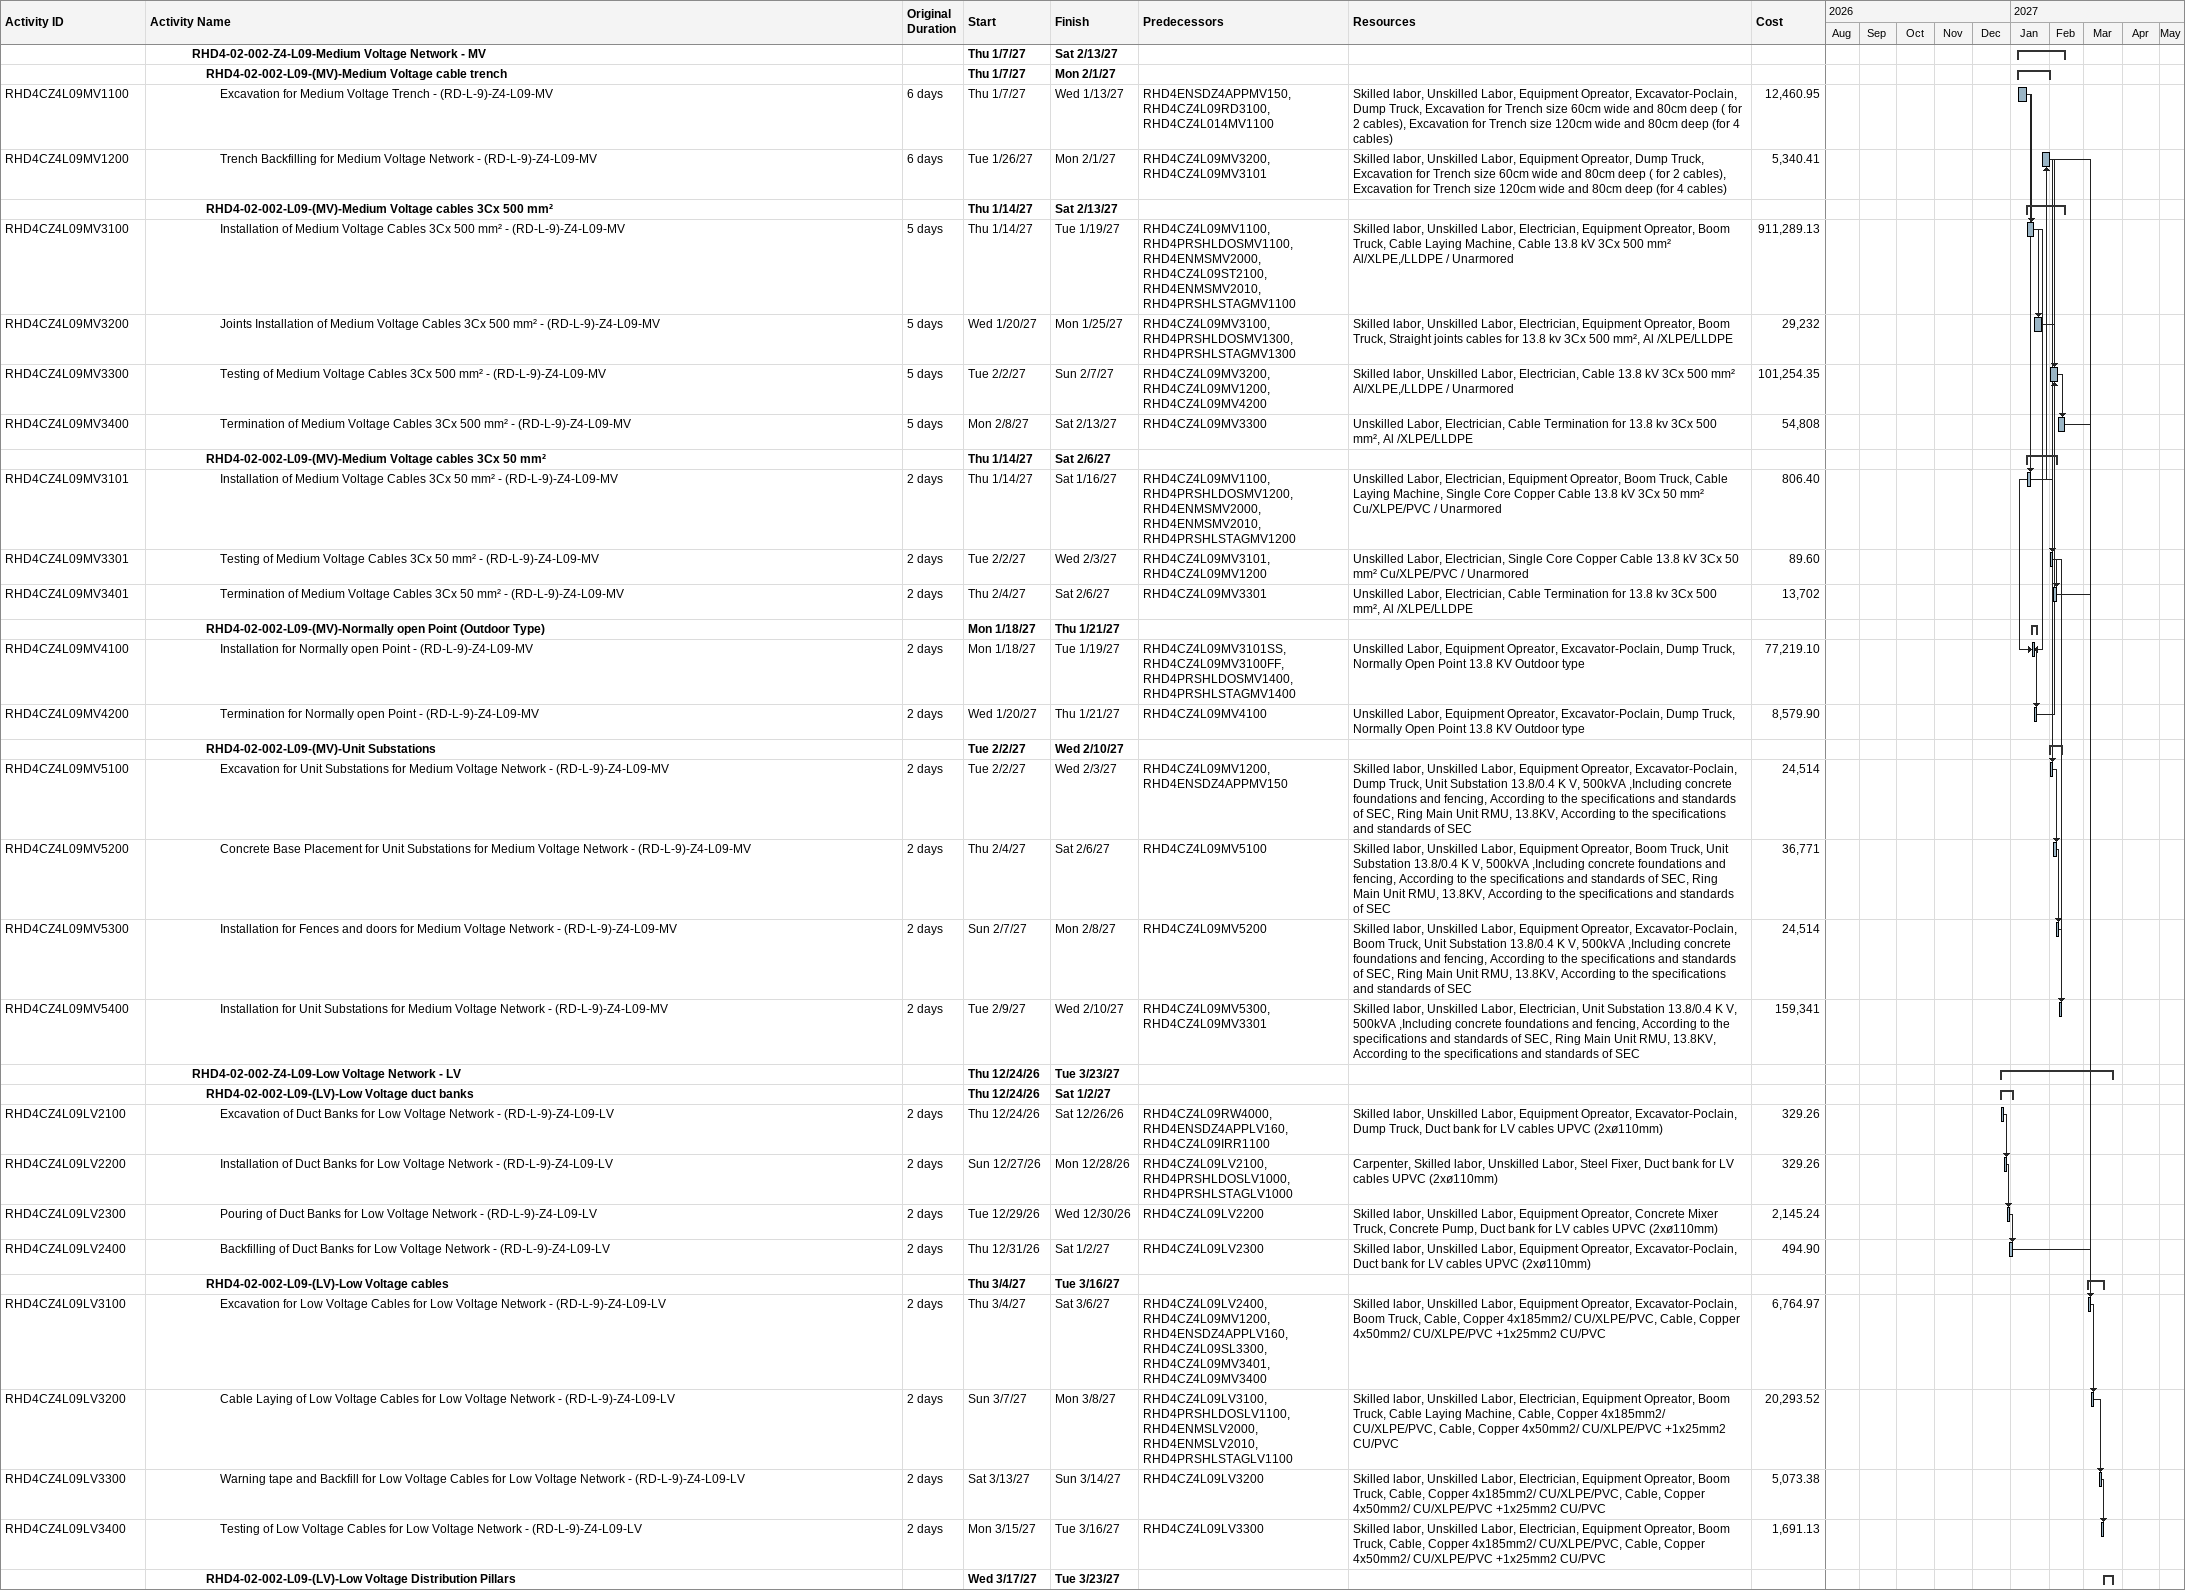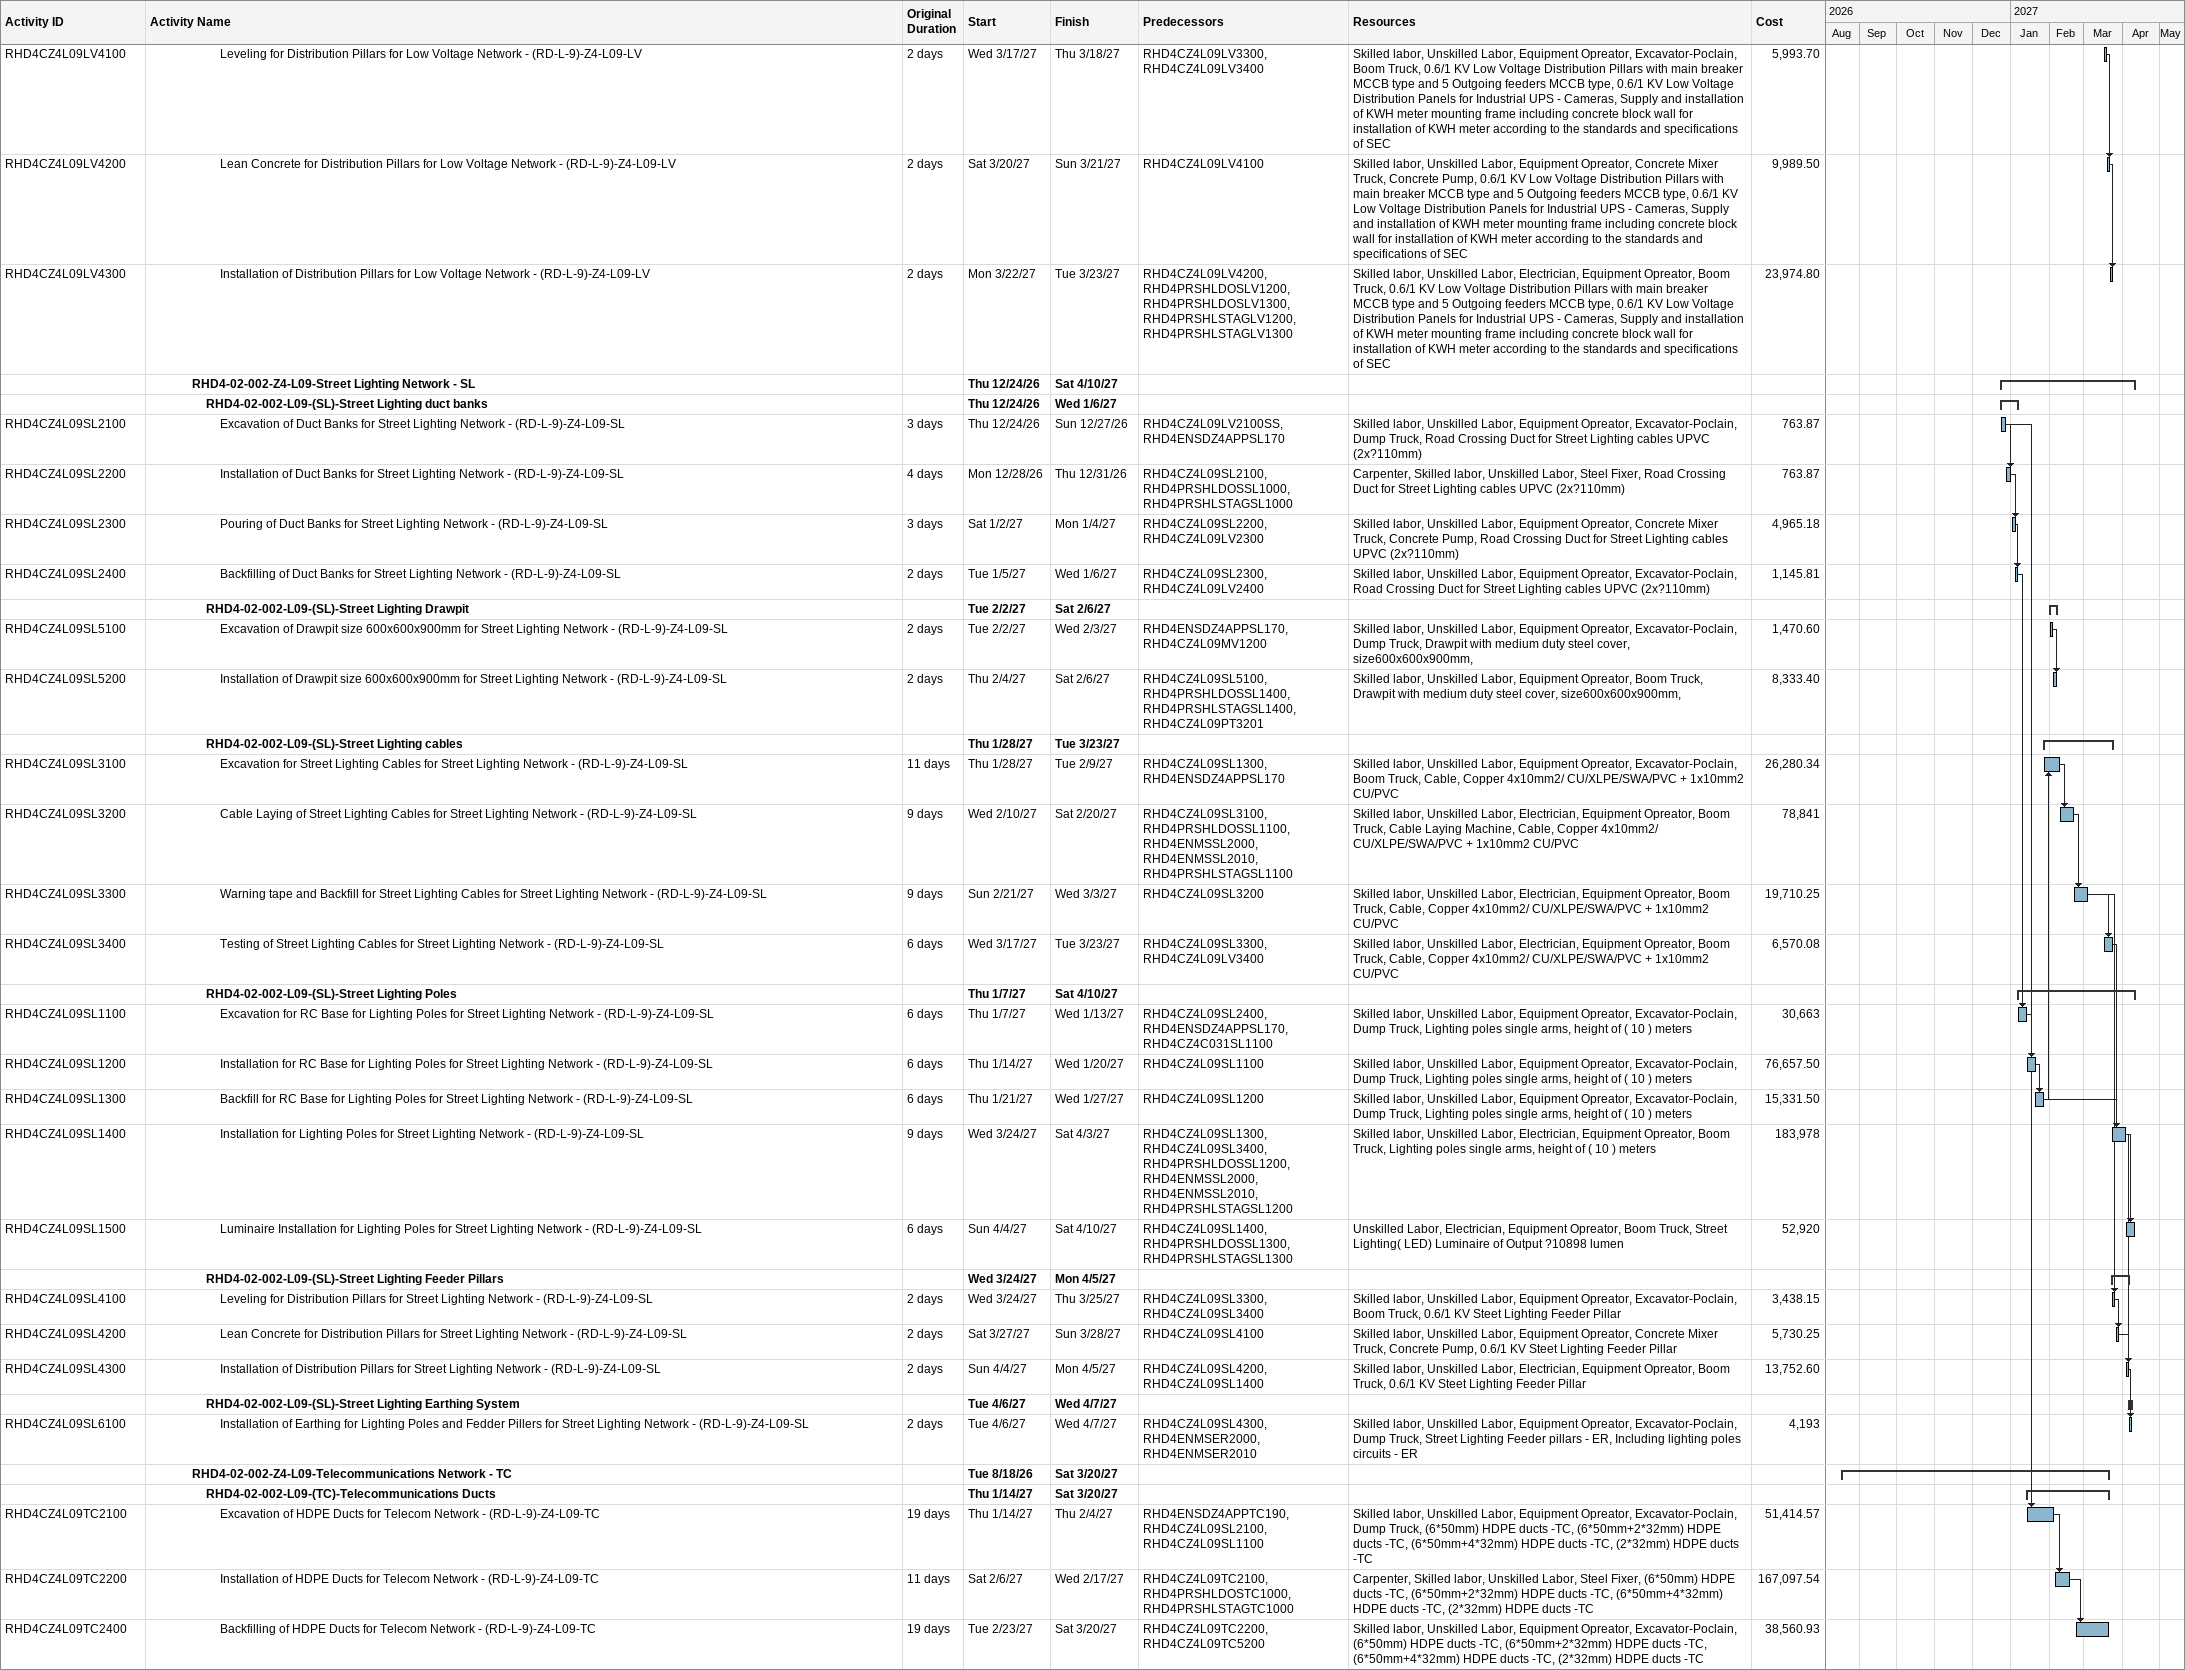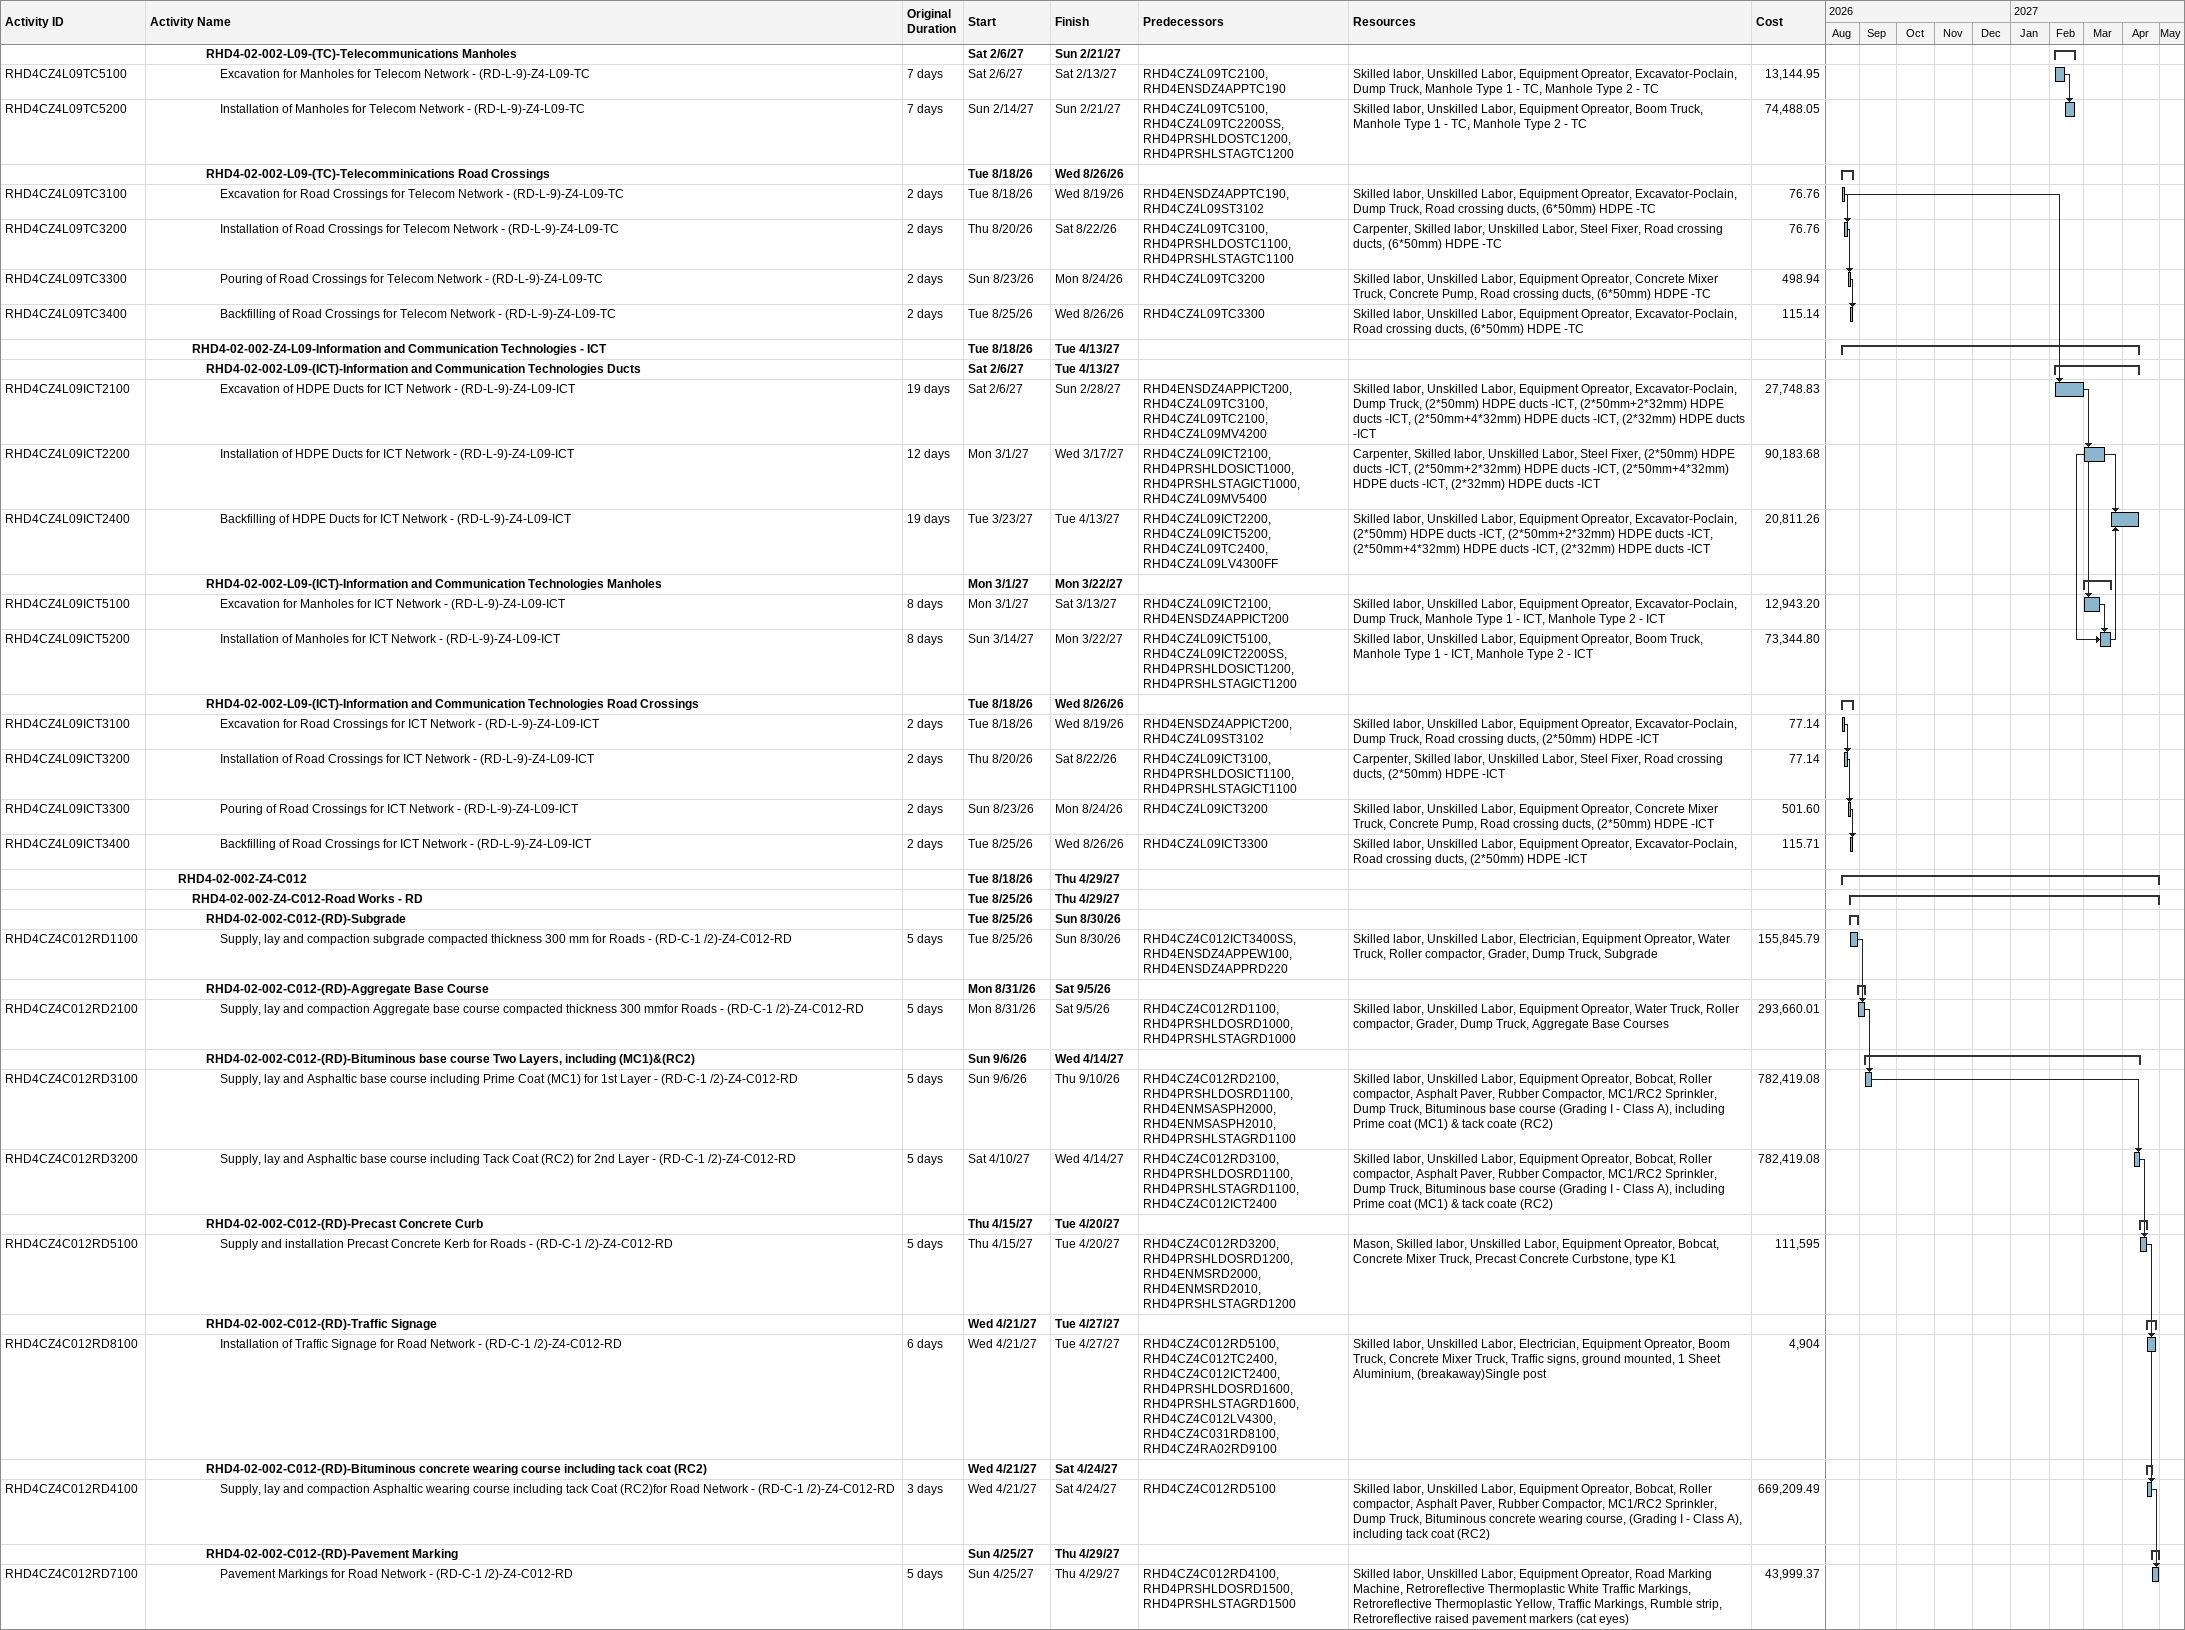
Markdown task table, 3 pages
| ID | Level | Task | Original duration | Start | Finish | Predecessors | Resources | Cost |
|---|---|---|---|---|---|---|---|---|
|  | 4 | **RHD4-02-002-Z4-L09-Medium Voltage Network - MV** |  | 2027-01-07 | 2027-02-13 |  |  |  |
|  | 5 | **RHD4-02-002-L09-(MV)-Medium Voltage cable trench** |  | 2027-01-07 | 2027-02-01 |  |  |  |
| RHD4CZ4L09MV1100 | 6 | Excavation for Medium Voltage Trench - (RD-L-9)-Z4-L09-MV | 6d | 2027-01-07 | 2027-01-13 | RHD4ENSDZ4APPMV150, RHD4CZ4L09RD3100, RHD4CZ4L014MV1100 | Skilled labor, Unskilled Labor, Equipment Opreator, Excavator-Poclain, Dump Truck, Excavation for Trench size 60cm wide and 80cm deep ( for 2 cables), Excavation for Trench size 120cm wide and 80cm deep (for 4 cables) | 12460.95 |
| RHD4CZ4L09MV1200 | 6 | Trench Backfilling for Medium Voltage Network - (RD-L-9)-Z4-L09-MV | 6d | 2027-01-26 | 2027-02-01 | RHD4CZ4L09MV3200, RHD4CZ4L09MV3101 | Skilled labor, Unskilled Labor, Equipment Opreator, Dump Truck, Excavation for Trench size 60cm wide and 80cm deep ( for 2 cables), Excavation for Trench size 120cm wide and 80cm deep (for 4 cables) | 5340.41 |
|  | 5 | **RHD4-02-002-L09-(MV)-Medium Voltage cables 3Cx 500 mm²** |  | 2027-01-14 | 2027-02-13 |  |  |  |
| RHD4CZ4L09MV3100 | 6 | Installation of Medium Voltage Cables 3Cx 500 mm² - (RD-L-9)-Z4-L09-MV | 5d | 2027-01-14 | 2027-01-19 | RHD4CZ4L09MV1100, RHD4PRSHLDOSMV1100, RHD4ENMSMV2000, RHD4CZ4L09ST2100, RHD4ENMSMV2010, RHD4PRSHLSTAGMV1100 | Skilled labor, Unskilled Labor, Electrician, Equipment Opreator, Boom Truck, Cable Laying Machine, Cable 13.8 kV 3Cx 500 mm² Al/XLPE,/LLDPE / Unarmored | 911289.13 |
| RHD4CZ4L09MV3200 | 6 | Joints Installation of Medium Voltage Cables 3Cx 500 mm² - (RD-L-9)-Z4-L09-MV | 5d | 2027-01-20 | 2027-01-25 | RHD4CZ4L09MV3100, RHD4PRSHLDOSMV1300, RHD4PRSHLSTAGMV1300 | Skilled labor, Unskilled Labor, Electrician, Equipment Opreator, Boom Truck, Straight joints cables for 13.8 kv 3Cx 500 mm², Al /XLPE/LLDPE | 29232 |
| RHD4CZ4L09MV3300 | 6 | Testing of Medium Voltage Cables 3Cx 500 mm² - (RD-L-9)-Z4-L09-MV | 5d | 2027-02-02 | 2027-02-07 | RHD4CZ4L09MV3200, RHD4CZ4L09MV1200, RHD4CZ4L09MV4200 | Skilled labor, Unskilled Labor, Electrician, Cable 13.8 kV 3Cx 500 mm² Al/XLPE,/LLDPE / Unarmored | 101254.35 |
| RHD4CZ4L09MV3400 | 6 | Termination of Medium Voltage Cables 3Cx 500 mm² - (RD-L-9)-Z4-L09-MV | 5d | 2027-02-08 | 2027-02-13 | RHD4CZ4L09MV3300 | Unskilled Labor, Electrician, Cable Termination for 13.8 kv 3Cx 500 mm², Al /XLPE/LLDPE | 54808 |
|  | 5 | **RHD4-02-002-L09-(MV)-Medium Voltage cables 3Cx 50 mm²** |  | 2027-01-14 | 2027-02-06 |  |  |  |
| RHD4CZ4L09MV3101 | 6 | Installation of Medium Voltage Cables 3Cx 50 mm² - (RD-L-9)-Z4-L09-MV | 2d | 2027-01-14 | 2027-01-16 | RHD4CZ4L09MV1100, RHD4PRSHLDOSMV1200, RHD4ENMSMV2000, RHD4ENMSMV2010, RHD4PRSHLSTAGMV1200 | Unskilled Labor, Electrician, Equipment Opreator, Boom Truck, Cable Laying Machine, Single Core Copper Cable 13.8 kV 3Cx 50 mm² Cu/XLPE/PVC / Unarmored | 806.40 |
| RHD4CZ4L09MV3301 | 6 | Testing of Medium Voltage Cables 3Cx 50 mm² - (RD-L-9)-Z4-L09-MV | 2d | 2027-02-02 | 2027-02-03 | RHD4CZ4L09MV3101, RHD4CZ4L09MV1200 | Unskilled Labor, Electrician, Single Core Copper Cable 13.8 kV 3Cx 50 mm² Cu/XLPE/PVC / Unarmored | 89.60 |
| RHD4CZ4L09MV3401 | 6 | Termination of Medium Voltage Cables 3Cx 50 mm² - (RD-L-9)-Z4-L09-MV | 2d | 2027-02-04 | 2027-02-06 | RHD4CZ4L09MV3301 | Unskilled Labor, Electrician, Cable Termination for 13.8 kv 3Cx 500 mm², Al /XLPE/LLDPE | 13702 |
|  | 5 | **RHD4-02-002-L09-(MV)-Normally open Point (Outdoor Type)** |  | 2027-01-18 | 2027-01-21 |  |  |  |
| RHD4CZ4L09MV4100 | 6 | Installation for Normally open Point - (RD-L-9)-Z4-L09-MV | 2d | 2027-01-18 | 2027-01-19 | RHD4CZ4L09MV3101SS, RHD4CZ4L09MV3100FF, RHD4PRSHLDOSMV1400, RHD4PRSHLSTAGMV1400 | Unskilled Labor, Equipment Opreator, Excavator-Poclain, Dump Truck, Normally Open Point 13.8 KV Outdoor type | 77219.10 |
| RHD4CZ4L09MV4200 | 6 | Termination for Normally open Point - (RD-L-9)-Z4-L09-MV | 2d | 2027-01-20 | 2027-01-21 | RHD4CZ4L09MV4100 | Unskilled Labor, Equipment Opreator, Excavator-Poclain, Dump Truck, Normally Open Point 13.8 KV Outdoor type | 8579.90 |
|  | 5 | **RHD4-02-002-L09-(MV)-Unit Substations** |  | 2027-02-02 | 2027-02-10 |  |  |  |
| RHD4CZ4L09MV5100 | 6 | Excavation for Unit Substations for Medium Voltage Network - (RD-L-9)-Z4-L09-MV | 2d | 2027-02-02 | 2027-02-03 | RHD4CZ4L09MV1200, RHD4ENSDZ4APPMV150 | Skilled labor, Unskilled Labor, Equipment Opreator, Excavator-Poclain, Dump Truck, Unit Substation 13.8/0.4 K V, 500kVA ,Including concrete foundations and fencing, According to the specifications and standards of SEC, Ring Main Unit RMU, 13.8KV, According to the specifications and standards of SEC | 24514 |
| RHD4CZ4L09MV5200 | 6 | Concrete Base Placement for Unit Substations for Medium Voltage Network - (RD-L-9)-Z4-L09-MV | 2d | 2027-02-04 | 2027-02-06 | RHD4CZ4L09MV5100 | Skilled labor, Unskilled Labor, Equipment Opreator, Boom Truck, Unit Substation 13.8/0.4 K V, 500kVA ,Including concrete foundations and fencing, According to the specifications and standards of SEC, Ring Main Unit RMU, 13.8KV, According to the specifications and standards of SEC | 36771 |
| RHD4CZ4L09MV5300 | 6 | Installation for Fences and doors for Medium Voltage Network - (RD-L-9)-Z4-L09-MV | 2d | 2027-02-07 | 2027-02-08 | RHD4CZ4L09MV5200 | Skilled labor, Unskilled Labor, Equipment Opreator, Excavator-Poclain, Boom Truck, Unit Substation 13.8/0.4 K V, 500kVA ,Including concrete foundations and fencing, According to the specifications and standards of SEC, Ring Main Unit RMU, 13.8KV, According to the specifications and standards of SEC | 24514 |
| RHD4CZ4L09MV5400 | 6 | Installation for Unit Substations for Medium Voltage Network - (RD-L-9)-Z4-L09-MV | 2d | 2027-02-09 | 2027-02-10 | RHD4CZ4L09MV5300, RHD4CZ4L09MV3301 | Skilled labor, Unskilled Labor, Electrician, Unit Substation 13.8/0.4 K V, 500kVA ,Including concrete foundations and fencing, According to the specifications and standards of SEC, Ring Main Unit RMU, 13.8KV, According to the specifications and standards of SEC | 159341 |
|  | 4 | **RHD4-02-002-Z4-L09-Low Voltage Network - LV** |  | 2026-12-24 | 2027-03-23 |  |  |  |
|  | 5 | **RHD4-02-002-L09-(LV)-Low Voltage duct banks** |  | 2026-12-24 | 2027-01-02 |  |  |  |
| RHD4CZ4L09LV2100 | 6 | Excavation of Duct Banks for Low Voltage Network - (RD-L-9)-Z4-L09-LV | 2d | 2026-12-24 | 2026-12-26 | RHD4CZ4L09RW4000, RHD4ENSDZ4APPLV160, RHD4CZ4L09IRR1100 | Skilled labor, Unskilled Labor, Equipment Opreator, Excavator-Poclain, Dump Truck, Duct bank for LV cables UPVC (2xø110mm) | 329.26 |
| RHD4CZ4L09LV2200 | 6 | Installation of Duct Banks for Low Voltage Network - (RD-L-9)-Z4-L09-LV | 2d | 2026-12-27 | 2026-12-28 | RHD4CZ4L09LV2100, RHD4PRSHLDOSLV1000, RHD4PRSHLSTAGLV1000 | Carpenter, Skilled labor, Unskilled Labor, Steel Fixer, Duct bank for LV cables UPVC (2xø110mm) | 329.26 |
| RHD4CZ4L09LV2300 | 6 | Pouring of Duct Banks for Low Voltage Network - (RD-L-9)-Z4-L09-LV | 2d | 2026-12-29 | 2026-12-30 | RHD4CZ4L09LV2200 | Skilled labor, Unskilled Labor, Equipment Opreator, Concrete Mixer Truck, Concrete Pump, Duct bank for LV cables UPVC (2xø110mm) | 2145.24 |
| RHD4CZ4L09LV2400 | 6 | Backfilling of Duct Banks for Low Voltage Network - (RD-L-9)-Z4-L09-LV | 2d | 2026-12-31 | 2027-01-02 | RHD4CZ4L09LV2300 | Skilled labor, Unskilled Labor, Equipment Opreator, Excavator-Poclain, Duct bank for LV cables UPVC (2xø110mm) | 494.90 |
|  | 5 | **RHD4-02-002-L09-(LV)-Low Voltage cables** |  | 2027-03-04 | 2027-03-16 |  |  |  |
| RHD4CZ4L09LV3100 | 6 | Excavation for Low Voltage Cables for Low Voltage Network - (RD-L-9)-Z4-L09-LV | 2d | 2027-03-04 | 2027-03-06 | RHD4CZ4L09LV2400, RHD4CZ4L09MV1200, RHD4ENSDZ4APPLV160, RHD4CZ4L09SL3300, RHD4CZ4L09MV3401, RHD4CZ4L09MV3400 | Skilled labor, Unskilled Labor, Equipment Opreator, Excavator-Poclain, Boom Truck, Cable, Copper 4x185mm2/ CU/XLPE/PVC, Cable, Copper 4x50mm2/ CU/XLPE/PVC +1x25mm2 CU/PVC | 6764.97 |
| RHD4CZ4L09LV3200 | 6 | Cable Laying of Low Voltage Cables for Low Voltage Network - (RD-L-9)-Z4-L09-LV | 2d | 2027-03-07 | 2027-03-08 | RHD4CZ4L09LV3100, RHD4PRSHLDOSLV1100, RHD4ENMSLV2000, RHD4ENMSLV2010, RHD4PRSHLSTAGLV1100 | Skilled labor, Unskilled Labor, Electrician, Equipment Opreator, Boom Truck, Cable Laying Machine, Cable, Copper 4x185mm2/ CU/XLPE/PVC, Cable, Copper 4x50mm2/ CU/XLPE/PVC +1x25mm2 CU/PVC | 20293.52 |
| RHD4CZ4L09LV3300 | 6 | Warning tape and Backfill for Low Voltage Cables for Low Voltage Network - (RD-L-9)-Z4-L09-LV | 2d | 2027-03-13 | 2027-03-14 | RHD4CZ4L09LV3200 | Skilled labor, Unskilled Labor, Electrician, Equipment Opreator, Boom Truck, Cable, Copper 4x185mm2/ CU/XLPE/PVC, Cable, Copper 4x50mm2/ CU/XLPE/PVC +1x25mm2 CU/PVC | 5073.38 |
| RHD4CZ4L09LV3400 | 6 | Testing of Low Voltage Cables for Low Voltage Network - (RD-L-9)-Z4-L09-LV | 2d | 2027-03-15 | 2027-03-16 | RHD4CZ4L09LV3300 | Skilled labor, Unskilled Labor, Electrician, Equipment Opreator, Boom Truck, Cable, Copper 4x185mm2/ CU/XLPE/PVC, Cable, Copper 4x50mm2/ CU/XLPE/PVC +1x25mm2 CU/PVC | 1691.13 |
|  | 5 | **RHD4-02-002-L09-(LV)-Low Voltage Distribution Pillars** |  | 2027-03-17 | 2027-03-23 |  |  |  |
| RHD4CZ4L09LV4100 | 6 | Leveling for Distribution Pillars for Low Voltage Network - (RD-L-9)-Z4-L09-LV | 2d | 2027-03-17 | 2027-03-18 | RHD4CZ4L09LV3300, RHD4CZ4L09LV3400 | Skilled labor, Unskilled Labor, Equipment Opreator, Excavator-Poclain, Boom Truck, 0.6/1 KV Low Voltage Distribution Pillars with main breaker MCCB type and 5 Outgoing feeders MCCB type, 0.6/1 KV Low Voltage Distribution Panels for Industrial UPS - Cameras, Supply and installation of KWH meter mounting frame including concrete block wall for installation of KWH meter according to the standards and specifications of SEC | 5993.70 |
| RHD4CZ4L09LV4200 | 6 | Lean Concrete for Distribution Pillars for Low Voltage Network - (RD-L-9)-Z4-L09-LV | 2d | 2027-03-20 | 2027-03-21 | RHD4CZ4L09LV4100 | Skilled labor, Unskilled Labor, Equipment Opreator, Concrete Mixer Truck, Concrete Pump, 0.6/1 KV Low Voltage Distribution Pillars with main breaker MCCB type and 5 Outgoing feeders MCCB type, 0.6/1 KV Low Voltage Distribution Panels for Industrial UPS - Cameras, Supply and installation of KWH meter mounting frame including concrete block wall for installation of KWH meter according to the standards and specifications of SEC | 9989.50 |
| RHD4CZ4L09LV4300 | 6 | Installation of Distribution Pillars for Low Voltage Network - (RD-L-9)-Z4-L09-LV | 2d | 2027-03-22 | 2027-03-23 | RHD4CZ4L09LV4200, RHD4PRSHLDOSLV1200, RHD4PRSHLDOSLV1300, RHD4PRSHLSTAGLV1200, RHD4PRSHLSTAGLV1300 | Skilled labor, Unskilled Labor, Electrician, Equipment Opreator, Boom Truck, 0.6/1 KV Low Voltage Distribution Pillars with main breaker MCCB type and 5 Outgoing feeders MCCB type, 0.6/1 KV Low Voltage Distribution Panels for Industrial UPS - Cameras, Supply and installation of KWH meter mounting frame including concrete block wall for installation of KWH meter according to the standards and specifications of SEC | 23974.80 |
|  | 4 | **RHD4-02-002-Z4-L09-Street Lighting Network - SL** |  | 2026-12-24 | 2027-04-10 |  |  |  |
|  | 5 | **RHD4-02-002-L09-(SL)-Street Lighting duct banks** |  | 2026-12-24 | 2027-01-06 |  |  |  |
| RHD4CZ4L09SL2100 | 6 | Excavation of Duct Banks for Street Lighting Network - (RD-L-9)-Z4-L09-SL | 3d | 2026-12-24 | 2026-12-27 | RHD4CZ4L09LV2100SS, RHD4ENSDZ4APPSL170 | Skilled labor, Unskilled Labor, Equipment Opreator, Excavator-Poclain, Dump Truck, Road Crossing Duct for Street Lighting cables UPVC (2x?110mm) | 763.87 |
| RHD4CZ4L09SL2200 | 6 | Installation of Duct Banks for Street Lighting Network - (RD-L-9)-Z4-L09-SL | 4d | 2026-12-28 | 2026-12-31 | RHD4CZ4L09SL2100, RHD4PRSHLDOSSL1000, RHD4PRSHLSTAGSL1000 | Carpenter, Skilled labor, Unskilled Labor, Steel Fixer, Road Crossing Duct for Street Lighting cables UPVC (2x?110mm) | 763.87 |
| RHD4CZ4L09SL2300 | 6 | Pouring of Duct Banks for Street Lighting Network - (RD-L-9)-Z4-L09-SL | 3d | 2027-01-02 | 2027-01-04 | RHD4CZ4L09SL2200, RHD4CZ4L09LV2300 | Skilled labor, Unskilled Labor, Equipment Opreator, Concrete Mixer Truck, Concrete Pump, Road Crossing Duct for Street Lighting cables UPVC (2x?110mm) | 4965.18 |
| RHD4CZ4L09SL2400 | 6 | Backfilling of Duct Banks for Street Lighting Network - (RD-L-9)-Z4-L09-SL | 2d | 2027-01-05 | 2027-01-06 | RHD4CZ4L09SL2300, RHD4CZ4L09LV2400 | Skilled labor, Unskilled Labor, Equipment Opreator, Excavator-Poclain, Road Crossing Duct for Street Lighting cables UPVC (2x?110mm) | 1145.81 |
|  | 5 | **RHD4-02-002-L09-(SL)-Street Lighting Drawpit** |  | 2027-02-02 | 2027-02-06 |  |  |  |
| RHD4CZ4L09SL5100 | 6 | Excavation of Drawpit size 600x600x900mm for Street Lighting Network - (RD-L-9)-Z4-L09-SL | 2d | 2027-02-02 | 2027-02-03 | RHD4ENSDZ4APPSL170, RHD4CZ4L09MV1200 | Skilled labor, Unskilled Labor, Equipment Opreator, Excavator-Poclain, Dump Truck, Drawpit with medium duty steel cover, size600x600x900mm, | 1470.60 |
| RHD4CZ4L09SL5200 | 6 | Installation of Drawpit size 600x600x900mm for Street Lighting Network - (RD-L-9)-Z4-L09-SL | 2d | 2027-02-04 | 2027-02-06 | RHD4CZ4L09SL5100, RHD4PRSHLDOSSL1400, RHD4PRSHLSTAGSL1400, RHD4CZ4L09PT3201 | Skilled labor, Unskilled Labor, Equipment Opreator, Boom Truck, Drawpit with medium duty steel cover, size600x600x900mm, | 8333.40 |
|  | 5 | **RHD4-02-002-L09-(SL)-Street Lighting cables** |  | 2027-01-28 | 2027-03-23 |  |  |  |
| RHD4CZ4L09SL3100 | 6 | Excavation for Street Lighting Cables for Street Lighting Network - (RD-L-9)-Z4-L09-SL | 11d | 2027-01-28 | 2027-02-09 | RHD4CZ4L09SL1300, RHD4ENSDZ4APPSL170 | Skilled labor, Unskilled Labor, Equipment Opreator, Excavator-Poclain, Boom Truck, Cable, Copper 4x10mm2/ CU/XLPE/SWA/PVC + 1x10mm2 CU/PVC | 26280.34 |
| RHD4CZ4L09SL3200 | 6 | Cable Laying of Street Lighting Cables for Street Lighting Network - (RD-L-9)-Z4-L09-SL | 9d | 2027-02-10 | 2027-02-20 | RHD4CZ4L09SL3100, RHD4PRSHLDOSSL1100, RHD4ENMSSL2000, RHD4ENMSSL2010, RHD4PRSHLSTAGSL1100 | Skilled labor, Unskilled Labor, Electrician, Equipment Opreator, Boom Truck, Cable Laying Machine, Cable, Copper 4x10mm2/ CU/XLPE/SWA/PVC + 1x10mm2 CU/PVC | 78841 |
| RHD4CZ4L09SL3300 | 6 | Warning tape and Backfill for Street Lighting Cables for Street Lighting Network - (RD-L-9)-Z4-L09-SL | 9d | 2027-02-21 | 2027-03-03 | RHD4CZ4L09SL3200 | Skilled labor, Unskilled Labor, Electrician, Equipment Opreator, Boom Truck, Cable, Copper 4x10mm2/ CU/XLPE/SWA/PVC + 1x10mm2 CU/PVC | 19710.25 |
| RHD4CZ4L09SL3400 | 6 | Testing of Street Lighting Cables for Street Lighting Network - (RD-L-9)-Z4-L09-SL | 6d | 2027-03-17 | 2027-03-23 | RHD4CZ4L09SL3300, RHD4CZ4L09LV3400 | Skilled labor, Unskilled Labor, Electrician, Equipment Opreator, Boom Truck, Cable, Copper 4x10mm2/ CU/XLPE/SWA/PVC + 1x10mm2 CU/PVC | 6570.08 |
|  | 5 | **RHD4-02-002-L09-(SL)-Street Lighting Poles** |  | 2027-01-07 | 2027-04-10 |  |  |  |
| RHD4CZ4L09SL1100 | 6 | Excavation for RC Base for Lighting Poles for Street Lighting Network - (RD-L-9)-Z4-L09-SL | 6d | 2027-01-07 | 2027-01-13 | RHD4CZ4L09SL2400, RHD4ENSDZ4APPSL170, RHD4CZ4C031SL1100 | Skilled labor, Unskilled Labor, Equipment Opreator, Excavator-Poclain, Dump Truck, Lighting poles single arms, height of ( 10 ) meters | 30663 |
| RHD4CZ4L09SL1200 | 6 | Installation for RC Base for Lighting Poles for Street Lighting Network - (RD-L-9)-Z4-L09-SL | 6d | 2027-01-14 | 2027-01-20 | RHD4CZ4L09SL1100 | Skilled labor, Unskilled Labor, Equipment Opreator, Excavator-Poclain, Dump Truck, Lighting poles single arms, height of ( 10 ) meters | 76657.50 |
| RHD4CZ4L09SL1300 | 6 | Backfill for RC Base for Lighting Poles for Street Lighting Network - (RD-L-9)-Z4-L09-SL | 6d | 2027-01-21 | 2027-01-27 | RHD4CZ4L09SL1200 | Skilled labor, Unskilled Labor, Equipment Opreator, Excavator-Poclain, Dump Truck, Lighting poles single arms, height of ( 10 ) meters | 15331.50 |
| RHD4CZ4L09SL1400 | 6 | Installation for Lighting Poles for Street Lighting Network - (RD-L-9)-Z4-L09-SL | 9d | 2027-03-24 | 2027-04-03 | RHD4CZ4L09SL1300, RHD4CZ4L09SL3400, RHD4PRSHLDOSSL1200, RHD4ENMSSL2000, RHD4ENMSSL2010, RHD4PRSHLSTAGSL1200 | Skilled labor, Unskilled Labor, Electrician, Equipment Opreator, Boom Truck, Lighting poles single arms, height of ( 10 ) meters | 183978 |
| RHD4CZ4L09SL1500 | 6 | Luminaire Installation for Lighting Poles for Street Lighting Network - (RD-L-9)-Z4-L09-SL | 6d | 2027-04-04 | 2027-04-10 | RHD4CZ4L09SL1400, RHD4PRSHLDOSSL1300, RHD4PRSHLSTAGSL1300 | Unskilled Labor, Electrician, Equipment Opreator, Boom Truck, Street Lighting( LED) Luminaire of Output ?10898 lumen | 52920 |
|  | 5 | **RHD4-02-002-L09-(SL)-Street Lighting Feeder Pillars** |  | 2027-03-24 | 2027-04-05 |  |  |  |
| RHD4CZ4L09SL4100 | 6 | Leveling for Distribution Pillars for Street Lighting Network - (RD-L-9)-Z4-L09-SL | 2d | 2027-03-24 | 2027-03-25 | RHD4CZ4L09SL3300, RHD4CZ4L09SL3400 | Skilled labor, Unskilled Labor, Equipment Opreator, Excavator-Poclain, Boom Truck, 0.6/1 KV Steet Lighting Feeder Pillar | 3438.15 |
| RHD4CZ4L09SL4200 | 6 | Lean Concrete for Distribution Pillars for Street Lighting Network - (RD-L-9)-Z4-L09-SL | 2d | 2027-03-27 | 2027-03-28 | RHD4CZ4L09SL4100 | Skilled labor, Unskilled Labor, Equipment Opreator, Concrete Mixer Truck, Concrete Pump, 0.6/1 KV Steet Lighting Feeder Pillar | 5730.25 |
| RHD4CZ4L09SL4300 | 6 | Installation of Distribution Pillars for Street Lighting Network - (RD-L-9)-Z4-L09-SL | 2d | 2027-04-04 | 2027-04-05 | RHD4CZ4L09SL4200, RHD4CZ4L09SL1400 | Skilled labor, Unskilled Labor, Electrician, Equipment Opreator, Boom Truck, 0.6/1 KV Steet Lighting Feeder Pillar | 13752.60 |
|  | 5 | **RHD4-02-002-L09-(SL)-Street Lighting Earthing System** |  | 2027-04-06 | 2027-04-07 |  |  |  |
| RHD4CZ4L09SL6100 | 6 | Installation of Earthing for Lighting Poles and Fedder Pillers for Street Lighting Network - (RD-L-9)-Z4-L09-SL | 2d | 2027-04-06 | 2027-04-07 | RHD4CZ4L09SL4300, RHD4ENMSER2000, RHD4ENMSER2010 | Skilled labor, Unskilled Labor, Equipment Opreator, Excavator-Poclain, Dump Truck, Street Lighting Feeder pillars - ER, Including lighting poles circuits - ER | 4193 |
|  | 4 | **RHD4-02-002-Z4-L09-Telecommunications Network - TC** |  | 2026-08-18 | 2027-03-20 |  |  |  |
|  | 5 | **RHD4-02-002-L09-(TC)-Telecommunications Ducts** |  | 2027-01-14 | 2027-03-20 |  |  |  |
| RHD4CZ4L09TC2100 | 6 | Excavation of HDPE Ducts for Telecom Network - (RD-L-9)-Z4-L09-TC | 19d | 2027-01-14 | 2027-02-04 | RHD4ENSDZ4APPTC190, RHD4CZ4L09SL2100, RHD4CZ4L09SL1100 | Skilled labor, Unskilled Labor, Equipment Opreator, Excavator-Poclain, Dump Truck, (6*50mm) HDPE ducts -TC, (6*50mm+2*32mm) HDPE ducts -TC, (6*50mm+4*32mm) HDPE ducts -TC, (2*32mm) HDPE ducts -TC | 51414.57 |
| RHD4CZ4L09TC2200 | 6 | Installation of HDPE Ducts for Telecom Network - (RD-L-9)-Z4-L09-TC | 11d | 2027-02-06 | 2027-02-17 | RHD4CZ4L09TC2100, RHD4PRSHLDOSTC1000, RHD4PRSHLSTAGTC1000 | Carpenter, Skilled labor, Unskilled Labor, Steel Fixer, (6*50mm) HDPE ducts -TC, (6*50mm+2*32mm) HDPE ducts -TC, (6*50mm+4*32mm) HDPE ducts -TC, (2*32mm) HDPE ducts -TC | 167097.54 |
| RHD4CZ4L09TC2400 | 6 | Backfilling of HDPE Ducts for Telecom Network - (RD-L-9)-Z4-L09-TC | 19d | 2027-02-23 | 2027-03-20 | RHD4CZ4L09TC2200, RHD4CZ4L09TC5200 | Skilled labor, Unskilled Labor, Equipment Opreator, Excavator-Poclain, (6*50mm) HDPE ducts -TC, (6*50mm+2*32mm) HDPE ducts -TC, (6*50mm+4*32mm) HDPE ducts -TC, (2*32mm) HDPE ducts -TC | 38560.93 |
|  | 5 | **RHD4-02-002-L09-(TC)-Telecommunications Manholes** |  | 2027-02-06 | 2027-02-21 |  |  |  |
| RHD4CZ4L09TC5100 | 6 | Excavation for Manholes for Telecom Network - (RD-L-9)-Z4-L09-TC | 7d | 2027-02-06 | 2027-02-13 | RHD4CZ4L09TC2100, RHD4ENSDZ4APPTC190 | Skilled labor, Unskilled Labor, Equipment Opreator, Excavator-Poclain, Dump Truck, Manhole Type 1 - TC, Manhole Type 2 - TC | 13144.95 |
| RHD4CZ4L09TC5200 | 6 | Installation of Manholes for Telecom Network - (RD-L-9)-Z4-L09-TC | 7d | 2027-02-14 | 2027-02-21 | RHD4CZ4L09TC5100, RHD4CZ4L09TC2200SS, RHD4PRSHLDOSTC1200, RHD4PRSHLSTAGTC1200 | Skilled labor, Unskilled Labor, Equipment Opreator, Boom Truck, Manhole Type 1 - TC, Manhole Type 2 - TC | 74488.05 |
|  | 5 | **RHD4-02-002-L09-(TC)-Telecomminications Road Crossings** |  | 2026-08-18 | 2026-08-26 |  |  |  |
| RHD4CZ4L09TC3100 | 6 | Excavation for Road Crossings for Telecom Network - (RD-L-9)-Z4-L09-TC | 2d | 2026-08-18 | 2026-08-19 | RHD4ENSDZ4APPTC190, RHD4CZ4L09ST3102 | Skilled labor, Unskilled Labor, Equipment Opreator, Excavator-Poclain, Dump Truck, Road crossing ducts, (6*50mm) HDPE -TC | 76.76 |
| RHD4CZ4L09TC3200 | 6 | Installation of Road Crossings for Telecom Network - (RD-L-9)-Z4-L09-TC | 2d | 2026-08-20 | 2026-08-22 | RHD4CZ4L09TC3100, RHD4PRSHLDOSTC1100, RHD4PRSHLSTAGTC1100 | Carpenter, Skilled labor, Unskilled Labor, Steel Fixer, Road crossing ducts, (6*50mm) HDPE -TC | 76.76 |
| RHD4CZ4L09TC3300 | 6 | Pouring of Road Crossings for Telecom Network - (RD-L-9)-Z4-L09-TC | 2d | 2026-08-23 | 2026-08-24 | RHD4CZ4L09TC3200 | Skilled labor, Unskilled Labor, Equipment Opreator, Concrete Mixer Truck, Concrete Pump, Road crossing ducts, (6*50mm) HDPE -TC | 498.94 |
| RHD4CZ4L09TC3400 | 6 | Backfilling of Road Crossings for Telecom Network - (RD-L-9)-Z4-L09-TC | 2d | 2026-08-25 | 2026-08-26 | RHD4CZ4L09TC3300 | Skilled labor, Unskilled Labor, Equipment Opreator, Excavator-Poclain, Road crossing ducts, (6*50mm) HDPE -TC | 115.14 |
|  | 4 | **RHD4-02-002-Z4-L09-Information and Communication Technologies - ICT** |  | 2026-08-18 | 2027-04-13 |  |  |  |
|  | 5 | **RHD4-02-002-L09-(ICT)-Information and Communication Technologies Ducts** |  | 2027-02-06 | 2027-04-13 |  |  |  |
| RHD4CZ4L09ICT2100 | 6 | Excavation of HDPE Ducts for ICT Network - (RD-L-9)-Z4-L09-ICT | 19d | 2027-02-06 | 2027-02-28 | RHD4ENSDZ4APPICT200, RHD4CZ4L09TC3100, RHD4CZ4L09TC2100, RHD4CZ4L09MV4200 | Skilled labor, Unskilled Labor, Equipment Opreator, Excavator-Poclain, Dump Truck, (2*50mm) HDPE ducts -ICT, (2*50mm+2*32mm) HDPE ducts -ICT, (2*50mm+4*32mm) HDPE ducts -ICT, (2*32mm) HDPE ducts -ICT | 27748.83 |
| RHD4CZ4L09ICT2200 | 6 | Installation of HDPE Ducts for ICT Network - (RD-L-9)-Z4-L09-ICT | 12d | 2027-03-01 | 2027-03-17 | RHD4CZ4L09ICT2100, RHD4PRSHLDOSICT1000, RHD4PRSHLSTAGICT1000, RHD4CZ4L09MV5400 | Carpenter, Skilled labor, Unskilled Labor, Steel Fixer, (2*50mm) HDPE ducts -ICT, (2*50mm+2*32mm) HDPE ducts -ICT, (2*50mm+4*32mm) HDPE ducts -ICT, (2*32mm) HDPE ducts -ICT | 90183.68 |
| RHD4CZ4L09ICT2400 | 6 | Backfilling of HDPE Ducts for ICT Network - (RD-L-9)-Z4-L09-ICT | 19d | 2027-03-23 | 2027-04-13 | RHD4CZ4L09ICT2200, RHD4CZ4L09ICT5200, RHD4CZ4L09TC2400, RHD4CZ4L09LV4300FF | Skilled labor, Unskilled Labor, Equipment Opreator, Excavator-Poclain, (2*50mm) HDPE ducts -ICT, (2*50mm+2*32mm) HDPE ducts -ICT, (2*50mm+4*32mm) HDPE ducts -ICT, (2*32mm) HDPE ducts -ICT | 20811.26 |
|  | 5 | **RHD4-02-002-L09-(ICT)-Information and Communication Technologies Manholes** |  | 2027-03-01 | 2027-03-22 |  |  |  |
| RHD4CZ4L09ICT5100 | 6 | Excavation for Manholes for ICT Network - (RD-L-9)-Z4-L09-ICT | 8d | 2027-03-01 | 2027-03-13 | RHD4CZ4L09ICT2100, RHD4ENSDZ4APPICT200 | Skilled labor, Unskilled Labor, Equipment Opreator, Excavator-Poclain, Dump Truck, Manhole Type 1 - ICT, Manhole Type 2 - ICT | 12943.20 |
| RHD4CZ4L09ICT5200 | 6 | Installation of Manholes for ICT Network - (RD-L-9)-Z4-L09-ICT | 8d | 2027-03-14 | 2027-03-22 | RHD4CZ4L09ICT5100, RHD4CZ4L09ICT2200SS, RHD4PRSHLDOSICT1200, RHD4PRSHLSTAGICT1200 | Skilled labor, Unskilled Labor, Equipment Opreator, Boom Truck, Manhole Type 1 - ICT, Manhole Type 2 - ICT | 73344.80 |
|  | 5 | **RHD4-02-002-L09-(ICT)-Information and Communication Technologies Road Crossings** |  | 2026-08-18 | 2026-08-26 |  |  |  |
| RHD4CZ4L09ICT3100 | 6 | Excavation for Road Crossings for ICT Network - (RD-L-9)-Z4-L09-ICT | 2d | 2026-08-18 | 2026-08-19 | RHD4ENSDZ4APPICT200, RHD4CZ4L09ST3102 | Skilled labor, Unskilled Labor, Equipment Opreator, Excavator-Poclain, Dump Truck, Road crossing ducts, (2*50mm) HDPE -ICT | 77.14 |
| RHD4CZ4L09ICT3200 | 6 | Installation of Road Crossings for ICT Network - (RD-L-9)-Z4-L09-ICT | 2d | 2026-08-20 | 2026-08-22 | RHD4CZ4L09ICT3100, RHD4PRSHLDOSICT1100, RHD4PRSHLSTAGICT1100 | Carpenter, Skilled labor, Unskilled Labor, Steel Fixer, Road crossing ducts, (2*50mm) HDPE -ICT | 77.14 |
| RHD4CZ4L09ICT3300 | 6 | Pouring of Road Crossings for ICT Network - (RD-L-9)-Z4-L09-ICT | 2d | 2026-08-23 | 2026-08-24 | RHD4CZ4L09ICT3200 | Skilled labor, Unskilled Labor, Equipment Opreator, Concrete Mixer Truck, Concrete Pump, Road crossing ducts, (2*50mm) HDPE -ICT | 501.60 |
| RHD4CZ4L09ICT3400 | 6 | Backfilling of Road Crossings for ICT Network - (RD-L-9)-Z4-L09-ICT | 2d | 2026-08-25 | 2026-08-26 | RHD4CZ4L09ICT3300 | Skilled labor, Unskilled Labor, Equipment Opreator, Excavator-Poclain, Road crossing ducts, (2*50mm) HDPE -ICT | 115.71 |
|  | 3 | **RHD4-02-002-Z4-C012** |  | 2026-08-18 | 2027-04-29 |  |  |  |
|  | 4 | **RHD4-02-002-Z4-C012-Road Works - RD** |  | 2026-08-25 | 2027-04-29 |  |  |  |
|  | 5 | **RHD4-02-002-C012-(RD)-Subgrade** |  | 2026-08-25 | 2026-08-30 |  |  |  |
| RHD4CZ4C012RD1100 | 6 | Supply, lay and compaction subgrade compacted thickness 300 mm for Roads - (RD-C-1 /2)-Z4-C012-RD | 5d | 2026-08-25 | 2026-08-30 | RHD4CZ4C012ICT3400SS, RHD4ENSDZ4APPEW100, RHD4ENSDZ4APPRD220 | Skilled labor, Unskilled Labor, Electrician, Equipment Opreator, Water Truck, Roller compactor, Grader, Dump Truck, Subgrade | 155845.79 |
|  | 5 | **RHD4-02-002-C012-(RD)-Aggregate Base Course** |  | 2026-08-31 | 2026-09-05 |  |  |  |
| RHD4CZ4C012RD2100 | 6 | Supply, lay and compaction Aggregate base course compacted thickness 300 mmfor Roads - (RD-C-1 /2)-Z4-C012-RD | 5d | 2026-08-31 | 2026-09-05 | RHD4CZ4C012RD1100, RHD4PRSHLDOSRD1000, RHD4PRSHLSTAGRD1000 | Skilled labor, Unskilled Labor, Equipment Opreator, Water Truck, Roller compactor, Grader, Dump Truck, Aggregate Base Courses | 293660.01 |
|  | 5 | **RHD4-02-002-C012-(RD)-Bituminous base course Two Layers, including (MC1)&(RC2)** |  | 2026-09-06 | 2027-04-14 |  |  |  |
| RHD4CZ4C012RD3100 | 6 | Supply, lay and Asphaltic base course including Prime Coat (MC1) for 1st Layer - (RD-C-1 /2)-Z4-C012-RD | 5d | 2026-09-06 | 2026-09-10 | RHD4CZ4C012RD2100, RHD4PRSHLDOSRD1100, RHD4ENMSASPH2000, RHD4ENMSASPH2010, RHD4PRSHLSTAGRD1100 | Skilled labor, Unskilled Labor, Equipment Opreator, Bobcat, Roller compactor, Asphalt Paver, Rubber Compactor, MC1/RC2 Sprinkler, Dump Truck, Bituminous base course (Grading I - Class A), including Prime coat (MC1) & tack coate (RC2) | 782419.08 |
| RHD4CZ4C012RD3200 | 6 | Supply, lay and Asphaltic base course including Tack Coat (RC2) for 2nd Layer - (RD-C-1 /2)-Z4-C012-RD | 5d | 2027-04-10 | 2027-04-14 | RHD4CZ4C012RD3100, RHD4PRSHLDOSRD1100, RHD4PRSHLSTAGRD1100, RHD4CZ4C012ICT2400 | Skilled labor, Unskilled Labor, Equipment Opreator, Bobcat, Roller compactor, Asphalt Paver, Rubber Compactor, MC1/RC2 Sprinkler, Dump Truck, Bituminous base course (Grading I - Class A), including Prime coat (MC1) & tack coate (RC2) | 782419.08 |
|  | 5 | **RHD4-02-002-C012-(RD)-Precast Concrete Curb** |  | 2027-04-15 | 2027-04-20 |  |  |  |
| RHD4CZ4C012RD5100 | 6 | Supply and installation Precast Concrete Kerb for Roads - (RD-C-1 /2)-Z4-C012-RD | 5d | 2027-04-15 | 2027-04-20 | RHD4CZ4C012RD3200, RHD4PRSHLDOSRD1200, RHD4ENMSRD2000, RHD4ENMSRD2010, RHD4PRSHLSTAGRD1200 | Mason, Skilled labor, Unskilled Labor, Equipment Opreator, Bobcat, Concrete Mixer Truck, Precast Concrete Curbstone, type K1 | 111595 |
|  | 5 | **RHD4-02-002-C012-(RD)-Traffic Signage** |  | 2027-04-21 | 2027-04-27 |  |  |  |
| RHD4CZ4C012RD8100 | 6 | Installation of Traffic Signage for Road Network - (RD-C-1 /2)-Z4-C012-RD | 6d | 2027-04-21 | 2027-04-27 | RHD4CZ4C012RD5100, RHD4CZ4C012TC2400, RHD4CZ4C012ICT2400, RHD4PRSHLDOSRD1600, RHD4PRSHLSTAGRD1600, RHD4CZ4C012LV4300, RHD4CZ4C031RD8100, RHD4CZ4RA02RD9100 | Skilled labor, Unskilled Labor, Electrician, Equipment Opreator, Boom Truck, Concrete Mixer Truck, Traffic signs, ground mounted, 1 Sheet Aluminium, (breakaway)Single post | 4904 |
|  | 5 | **RHD4-02-002-C012-(RD)-Bituminous concrete wearing course including tack coat (RC2)** |  | 2027-04-21 | 2027-04-24 |  |  |  |
| RHD4CZ4C012RD4100 | 6 | Supply, lay and compaction Asphaltic wearing course including tack Coat (RC2)for Road Network - (RD-C-1 /2)-Z4-C012-RD | 3d | 2027-04-21 | 2027-04-24 | RHD4CZ4C012RD5100 | Skilled labor, Unskilled Labor, Equipment Opreator, Bobcat, Roller compactor, Asphalt Paver, Rubber Compactor, MC1/RC2 Sprinkler, Dump Truck, Bituminous concrete wearing course, (Grading I - Class A), including tack coat (RC2) | 669209.49 |
|  | 5 | **RHD4-02-002-C012-(RD)-Pavement Marking** |  | 2027-04-25 | 2027-04-29 |  |  |  |
| RHD4CZ4C012RD7100 | 6 | Pavement Markings for Road Network - (RD-C-1 /2)-Z4-C012-RD | 5d | 2027-04-25 | 2027-04-29 | RHD4CZ4C012RD4100, RHD4PRSHLDOSRD1500, RHD4PRSHLSTAGRD1500 | Skilled labor, Unskilled Labor, Equipment Opreator, Road Marking Machine, Retroreflective Thermoplastic White Traffic Markings, Retroreflective Thermoplastic Yellow, Traffic Markings, Rumble strip, Retroreflective raised pavement markers (cat eyes) | 43999.37 |
